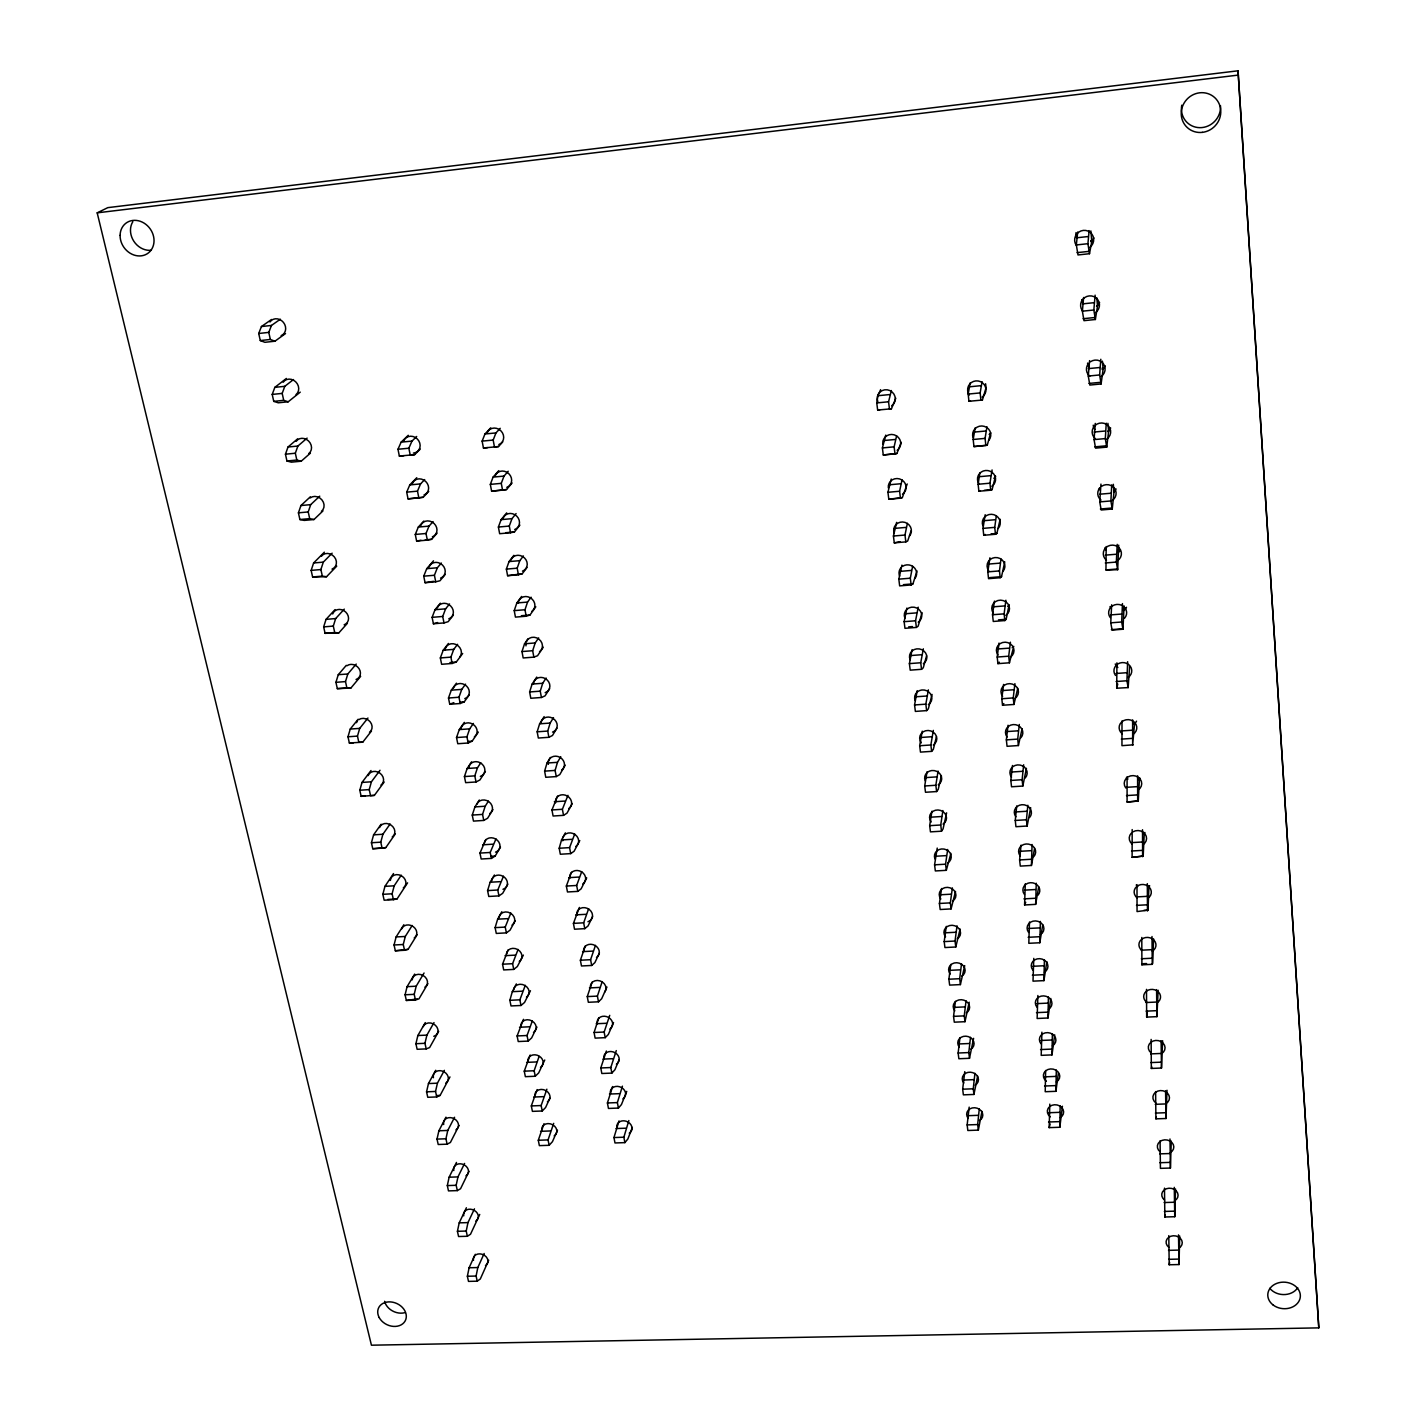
<?xml version="1.0" encoding="UTF-8"?>
<svg xmlns="http://www.w3.org/2000/svg" width="1416" height="1416" viewBox="0 0 1416 1416"><rect width="100%" height="100%" fill="white"/><g stroke="black" fill="none" stroke-linecap="round" stroke-linejoin="round"><path stroke-width="1.5" d="M1083.612 297.484L1082.39 311.184L1083.966 320.671L1095.365 319.503L1093.842 309.998L1095.117 295.165M1107.914 423.331L1108.622 431.243L1106.728 447.137L1095.559 448.146L1094.072 439.615L1095.276 423.402M1077.682 232.029L1076.355 244.95L1077.983 254.951L1089.488 253.712L1087.93 243.694L1089.134 230.596M1102.409 361.151L1103.117 369.222L1101.099 383.966L1089.824 385.064L1088.284 376.054L1089.594 360.62M1168.784 1235.619L1169.209 1264.771L1179.032 1264.541L1178.501 1234.876M1179.705 1236.026L1179.032 1264.541M1164.483 1188.13L1164.855 1216.999L1174.749 1216.716L1174.271 1187.351M1175.528 1188.944L1174.749 1216.716M1160.076 1140.8L1160.43 1168.359L1170.412 1168.041L1169.988 1138.995M1171.28 1141.048L1170.412 1168.041M1155.615 1091.577L1155.916 1118.852L1165.987 1118.498L1165.58 1090.78M1167.014 1090.267L1165.987 1118.498M1162.625 1040.707L1161.492 1068.036L1151.332 1068.443L1151.137 1039.415M1161.492 1068.036L1161.12 1040.654M1158.146 990.262L1156.907 1016.653L1146.659 1017.113L1146.5 989.377M1156.907 1016.653L1156.589 989.607M1049.805 1104.126L1049.185 1127.632L1059.841 1127.26L1060.159 1105.878M1045.645 1070.496L1045.22 1091.718L1055.929 1091.311L1056.301 1070.071M1153.598 938.914L1152.73 963.252L1152.235 964.331L1141.898 964.827L1141.792 937.463M1147.349 1011.396L1146.659 1017.113M1152.235 964.331L1152.005 936.525M1041.91 1032.176L1041.203 1055.345L1051.982 1054.902L1052.371 1033.786M1037.875 995.519L1037.132 1018.493L1047.982 1017.998L1048.406 997.041M1136.995 884.611L1137.048 911.568L1148.004 910.169L1148.96 886.628A8.514 3.699 -4.5 0 0 1148.712 885.673M1147.473 911.019L1147.314 883.637M1033.786 958.367L1033.007 981.146L1043.928 980.633L1044.389 959.818M1029.485 922.011L1028.812 943.304L1039.804 942.755L1040.388 921.444M1132.18 829.564L1132.11 857.317L1143.19 856.096L1144.252 833.369A8.585 3.575 -4.8 0 0 1144.004 832.449M1025.29 883.85L1024.582 904.966L1035.645 904.364L1036.264 883.23M1142.623 856.715L1142.517 829.741M1021.042 845.157L1019.608 859.937L1020.299 866.096L1031.432 865.459L1032.069 844.502M1127.083 776.853L1127.083 802.022L1138.269 800.996L1139.438 779.119A8.655 3.434 -5 0 0 1139.19 778.251M1016.723 805.952L1015.254 820.448L1015.945 826.714L1027.149 826.024L1026.458 819.775L1027.839 805.261M1137.685 801.368L1137.597 775.826M1012.475 765.507L1010.829 780.446L1011.537 786.783L1022.812 786.057L1022.122 779.72L1023.662 764.764M1132.623 719.859L1132.658 744.958L1134.535 723.859A8.744 3.292 -5.2 0 0 1133.473 722.284M1008.05 725.24L1006.351 739.878L1007.059 746.303L1018.405 745.542L1017.715 739.099L1019.308 724.479M1003.572 684.441L1001.802 698.743L1002.528 705.256L1013.945 704.46L1013.237 697.929L1014.9 683.627M999.023 643.076L997.2 657.042L997.926 663.644L1009.431 662.794L1008.705 656.192L1010.422 642.209M969.181 1107.135L967.146 1124.923L967.836 1130.499L978.35 1130.127L977.66 1124.552L979.27 1108.887M1116.923 662.83L1116.711 688.229L1128.163 687.592L1129.561 667.555A8.832 3.133 -5.4 0 0 1129.313 666.759M1128.163 687.592L1126.924 680.76L1127.632 661.697M964.774 1071.647L962.668 1089.205L963.376 1094.851L973.942 1094.444L973.252 1088.798L974.916 1073.328M1133.278 744.834L1121.95 745.666L1122.003 720.903M994.421 601.127L992.528 614.756L993.271 621.465L1004.847 620.562L1004.121 613.854L1005.891 600.225M959.942 1037.769L958.136 1053.026L958.862 1058.743L969.5 1058.301L968.792 1052.566L970.509 1037.326M989.926 557.815L987.802 571.869L988.545 578.666L1000.192 577.71L999.466 570.913L1001.006 558.948M955.393 1001.342L953.552 1016.369L954.278 1022.175L964.986 1021.697L964.261 1015.874L966.031 1000.847M1117.755 684.052L1116.711 688.229M1111.666 604.774L1110.764 622.828L1112.109 630.067L1122.959 629.235L1124.092 605.906M1122.959 629.235L1121.684 621.996L1122.463 603.588M985.2 514.716L982.987 528.38L983.748 535.266L995.483 534.274L994.74 527.371L996.333 515.707M950.809 964.42L948.897 979.217L949.64 985.111L960.402 984.598L959.676 978.704L961.499 963.889M946.277 926.383L944.189 941.605L944.932 947.552L955.782 947.003L955.039 941.038L957.021 925.816M979.872 472.909L978.12 484.254L978.881 491.246L990.704 490.202L989.943 483.192L992.085 469.953M941.569 888.505L939.41 903.461L940.171 909.514L951.074 908.913L950.331 902.877L952.384 887.903M1106.197 546.523L1105.949 569.922L1117.667 569.728L1118.711 545.142M937.233 848.078L934.578 864.822L935.339 870.946L946.313 870.327L945.569 864.202L947.676 849.476M975.164 427.88L973.181 439.491L973.96 446.589L985.855 445.474L985.076 438.376L986.952 426.765M1117.667 569.728L1116.339 562.063L1117.206 544.364M1062.407 1106.232L1059.841 1127.26M931.94 811.226L929.675 825.67L930.454 831.865L941.498 831.21L940.737 824.997L942.897 810.554M985.607 383.754L986.049 387.789L982.403 400.038L980.916 400.126L980.138 392.922L982.085 381.683M1058.372 1072.885L1055.929 1091.311M927.038 771.808L924.701 785.986L925.498 792.27L936.613 791.562L935.834 785.26L938.065 771.083M1100.958 484.095L1099.754 501.901L1101.188 509.99L1112.25 509.034L1114.003 492.042L1113.312 484.29M922.241 731.169L919.674 745.736L920.471 752.108L931.657 751.365L930.861 744.993L933.339 730.39M970.509 401.171L968.951 401.277L968.155 394.073L970.208 382.833M1112.25 509.034L1110.887 500.945L1111.737 484.874M1054.708 1034.848L1051.982 1054.902M917.214 690.689L914.559 704.956L915.373 711.416L926.63 710.62L925.834 704.159L928.365 689.875M1050.796 998.457L1047.982 1017.998M912.099 649.661L909.391 663.608L910.205 670.157L921.533 669.308L920.736 662.759L923.338 648.811M1046.831 961.588L1043.928 980.633M906.93 608.066L904.134 621.677L904.966 628.315L916.382 627.43L915.55 620.774L918.223 607.181M1106.728 447.137L1105.312 438.588L1106.25 423.207M1042.76 924.683L1039.804 942.755M901.939 565.108L898.824 579.144L899.656 585.888L911.143 584.95L910.311 578.206L912.63 566.258M1038.671 886.841L1035.645 904.364M896.629 522.38L893.425 536.027L894.275 542.859L905.833 541.885L904.983 535.036L907.373 523.389M891.23 479.05L887.938 492.29L888.805 499.228L900.452 498.184L899.585 491.246L902.045 479.918M1034.547 848.503L1031.432 865.459M1101.099 383.966L1099.648 374.957L1100.816 359.257M885.761 435.101L882.398 447.934L883.265 454.961L894.983 453.881L894.115 446.837L896.629 435.845M1030.671 807.633L1027.149 826.024M981.943 1111.365L978.35 1130.127M895.815 398.232L891.425 408.781L889.443 408.923L888.558 401.772L891.39 390.533M977.624 1076.107L973.942 1094.444M1026.441 768.304L1022.812 786.057M1095.365 319.503L1097.524 305.962L1096.781 297.732M879.69 409.914L877.655 410.056L876.752 402.923L877.92 395.719L880.61 389.666M973.606 1038.335L969.5 1058.301M1022.104 728.691L1018.405 745.542M969.199 1002.209L964.986 1021.697M1017.768 688.282L1013.945 704.46M964.721 965.623L960.402 984.598M1169.209 1264.771L1169.616 1262.523M1089.488 253.712L1091.789 241.428L1090.869 230.914M960.119 929.002L955.782 947.003M1012.971 649.325L1009.431 662.794M955.535 891.443L951.074 908.913M475.28 1254.275L469.103 1267.763L467.369 1276.258L468.501 1281.392L477.227 1281.179L476.095 1276.046L477.811 1267.55L484.166 1253.479M1004.847 620.562L1006.157 619.288L1008.882 605.818M1164.855 1216.999L1165.297 1214.91M466.395 1207.76L459.209 1222.858L457.421 1231.301L458.572 1236.522L467.351 1236.274L466.218 1231.053L467.97 1222.61L474.466 1208.822M950.879 853.388L946.313 870.327M456.483 1162.43L449.12 1177.209L447.314 1185.581L448.483 1190.891L457.333 1190.608L456.164 1185.298L457.952 1176.908L464.59 1163.421M1000.192 577.71L1001.537 576.666L1004.758 561.869M619.022 1120.923L613.96 1137.561L614.986 1142.96L624.881 1142.623L623.872 1137.207L628.846 1120.552M445.969 1117.171L438.889 1130.782L437.013 1139.101L438.217 1144.5L447.12 1144.181L445.934 1138.783L447.775 1130.446L454.571 1117.259M946.614 812.837L943.074 828.891L941.498 831.21M612.562 1086.55L607.411 1102.976L608.455 1108.445L618.403 1108.073L617.376 1102.586L622.438 1086.16M435.703 1070.284L428.464 1083.559L426.552 1091.824L427.774 1097.294L436.748 1096.94L435.544 1091.453L437.42 1083.187L444.376 1070.337M606.349 1051.026L600.791 1067.965L601.835 1073.505L611.854 1073.098L610.809 1067.54L616.279 1050.583M941.41 775.773L938.224 789.42L936.613 791.562M995.483 534.274L996.864 533.443L1000.174 519.247M438.695 1031.344L429.632 1047.557L426.198 1048.902L424.959 1043.309L426.906 1035.114L434.004 1022.582M426.198 1048.902L417.136 1049.291L415.915 1043.716L417.862 1035.521L425.278 1022.6M598.844 1017.785L594.065 1032.494L595.127 1038.123L605.216 1037.662L604.154 1032.052L609.73 1015.343M427.897 983.678L418.959 998.864L415.454 1000.015L414.215 994.333L416.18 986.209L424.057 973.022M592.136 982.085L587.268 996.598L588.348 1002.28L598.49 1001.802L597.41 996.103L602.189 981.589M415.454 1000.015L406.339 1000.457L405.082 994.793L407.082 986.669L414.658 974.084M936.454 736.656L933.303 749.436L931.657 751.365M543.992 1123.72L538.292 1140.269L539.372 1145.632L549.143 1145.296L548.063 1139.915L553.691 1123.348M417.242 934.578L408.109 949.322L404.534 950.278L403.259 944.507L405.295 936.454L412.18 925.48M585.339 945.923L580.383 960.225L581.48 965.977L591.676 965.464L590.596 959.694L595.463 945.392M990.704 490.202L992.103 489.617L995.537 476.041M404.534 950.278L395.329 950.773L394.055 944.985L396.108 936.95L403.861 924.737M537.124 1089.577L531.319 1105.931L532.416 1111.365L542.24 1110.994L541.142 1105.542L546.877 1089.187M579.392 907.444L573.427 923.374L574.524 929.215L584.773 928.666L583.675 922.825L588.631 908.736M407.578 882.841L397.064 898.912L393.418 899.673L392.108 893.779L394.197 885.814L401.241 875.177M932.082 694.442L928.33 708.885L926.63 710.62M393.418 899.673L384.143 900.204L382.851 894.328L384.957 886.345L393.524 873.548M530.15 1055.026L524.256 1071.169L525.371 1076.673L535.248 1076.248L534.151 1070.744L539.089 1056.442M1049.185 1127.632L1050.159 1123.95M571.48 872.221L566.347 886.062L567.48 891.974L577.781 891.39L576.666 885.46L581.728 871.619M395.383 833.794L385.825 847.6L382.09 848.149L380.78 842.166L382.904 834.254L390.108 824.006M523.477 1019.325L517.106 1035.963L518.238 1041.539L528.168 1041.096L527.053 1035.503L532.345 1020.847M382.09 848.149L372.762 848.733L371.435 842.75L373.594 834.856L381.116 824.254M985.855 445.474L987.288 445.137L990.315 434.075M565.391 832.874L561.533 839.954L559.196 848.255L560.329 854.237L570.701 853.618L569.586 847.618L574.719 834.006M926.577 655.82L923.267 667.786L921.533 669.308M384.161 782.057L374.39 795.367L370.567 795.704L369.222 789.597L371.417 781.791L380.019 770.269M516.344 983.925L512.309 991.678L509.866 1000.315L511.017 1005.944L521 1005.484L519.867 999.82L525.265 985.377M1155.916 1118.852L1156.394 1117.153M374.39 795.367L361.151 796.323L359.806 790.234L362.018 782.428L371.01 770.516M557.603 796.004L551.957 809.952L553.09 816.023L563.533 815.351L562.382 809.279L567.958 795.332M508.096 949.977L502.538 964.207L503.689 969.925L513.742 969.411L512.592 963.694L518.079 949.446M371.488 731.01L362.744 742.196L358.832 742.303L357.469 736.09L359.717 728.373L367.948 718.018M353.292 742.869L349.345 742.975L347.982 736.78L350.248 729.063L358.124 719.257M550.364 757.454L547.019 763.047L544.611 771.136L545.762 777.295L556.258 776.587L555.107 770.428L557.479 762.321L560.771 756.746M922.099 612.65L918.152 626.12L916.382 627.43M501.813 911.762L497.653 919.179L495.104 927.639L496.29 933.427L506.397 932.878L505.229 927.091L510.822 913.072M360.655 676.352L350.885 688.052L346.885 687.928L345.504 681.592L347.805 673.981L356.23 664.069M544.151 716.602L539.62 723.824L537.16 731.807L538.346 738.037L548.895 737.293L547.726 731.063L550.151 723.063L553.497 717.646M350.885 688.052L337.327 688.654L335.928 682.335L338.265 674.706L346.318 665.325M494.414 875L490.166 882.239L487.582 890.611L488.785 896.47L498.945 895.885L497.777 890.009L503.459 876.221M347.38 623.341L338.813 632.917L334.725 632.527L333.309 626.084L335.663 618.562L344.283 609.128M536.735 677.078L532.133 684.07L529.619 691.964L530.805 698.265L541.425 697.486L540.239 691.167L542.717 683.273L546.116 678.034M485.83 839.529L479.971 853.087L481.175 859.016L491.405 858.415L490.202 852.467L495.989 838.891M911.143 584.95L912.948 583.87L917.019 570.913M338.813 632.917L325.078 633.324L323.662 626.881L326.052 619.358L335.043 609.606M479.316 800.04L474.926 806.908L472.254 815.085L473.475 821.103L483.759 820.43L482.555 814.412L485.192 806.235L488.431 801.084M528.044 638.722L524.54 643.802L521.973 651.555L523.177 657.962L533.867 657.13L532.664 650.723L535.195 642.952L538.646 637.89M336.743 566.135L326.512 576.737L322.335 576.117L320.883 569.551L323.308 562.134L332.123 553.178M326.512 576.737L312.6 576.949L311.148 570.4L313.609 562.984L324.353 552.187M1151.332 1068.443L1151.828 1066.938M471.634 761.808L467.156 768.499L464.43 776.57L465.669 782.659L476.024 781.968L474.803 775.862L477.475 767.791L480.785 762.781M521.601 596.455L516.84 602.968L514.22 610.615L515.442 617.111L526.203 616.226L524.982 609.747L527.548 602.083L531.089 597.198M911.09 530.876L907.674 541.018L905.833 541.885M322.954 510.928L313.98 519.53L309.697 518.628L308.228 511.937L310.706 504.627L319.75 496.166M313.98 519.53L304.21 520.415L299.891 519.53L298.422 512.84L300.935 505.547L310.352 496.804M464.342 722.372L459.297 729.594L456.518 737.559L457.775 743.736L468.183 742.993L466.926 736.816L469.67 728.851L473.404 723.434M527.035 567.427L522.256 573.763L518.433 574.772L517.194 568.188L519.814 560.665L523.407 555.957M310.405 453.138L301.201 461.209L296.829 460.041L295.342 453.226L297.873 446.04L307.13 438.11M456.448 683.167L451.315 690.158L448.483 698.017L449.757 704.283L460.235 703.504L458.961 697.238L461.758 689.38L465.563 684.14M518.433 574.772L507.601 575.692L506.362 569.108L509.034 561.586L513.884 555.32M301.201 461.209L291.36 462.165L286.952 460.996L285.448 454.2L288.014 447.014L297.661 438.801M519.902 525.106L514.45 531.956L510.539 532.735L509.3 526.062L511.973 518.663L516.079 513.583M900.452 498.184L902.346 497.565L907.213 483.971M510.539 532.735L499.653 533.708L498.397 527.035L501.122 519.637L506.68 512.875M448.447 643.448L443.226 650.21L440.341 657.944L441.633 664.299L452.164 663.467L450.89 657.13L453.74 649.378L457.598 644.315M300.263 392.126L288.191 401.79L283.713 400.339L282.191 393.4L284.793 386.32L293.484 379.541M288.191 401.79L278.262 402.799L273.748 401.365L272.208 394.427L274.846 387.347L286.386 378.444M512.096 482.998L506.521 489.564L502.556 490.131L501.282 483.352L504.007 476.095L508.202 471.245M453.385 615.075L448.182 621.677L444.005 622.916L442.712 616.473L445.598 608.845L449.545 603.959M502.556 490.131L491.6 491.14L490.325 484.378L493.087 477.103L498.768 470.643M444.005 622.916L433.402 623.766L432.11 617.341L435.031 609.712L440.358 603.198M285.536 333.556L274.916 341.221L270.35 339.468L268.792 332.388L271.465 325.45L280.368 319.202M894.983 453.881L896.912 453.492L901.213 442.394M502.751 441.881L498.503 446.571L494.45 446.907L493.175 440.057L495.954 432.924L500.22 428.305M632.332 1127.472L627.854 1138.995L624.881 1142.623M274.916 341.221L264.916 342.3L260.296 340.566L258.721 333.486L261.429 326.547L271.553 319.485M445.279 574.4L439.969 580.755L435.739 581.799L434.411 575.268L437.367 567.763L441.367 563.055M487.529 447.633L483.44 447.969L482.13 441.119L484.962 433.986L490.733 427.827M435.739 581.799L425.066 582.702L423.738 576.17L426.729 568.683L433.491 560.825M626.757 1091.382L621.429 1104.586L618.403 1108.073M437.066 533.195L431.65 539.301L427.349 540.115L426.004 533.496L429.013 526.115L433.084 521.601M427.349 540.115L416.623 541.071L415.277 534.452L418.322 527.071L423.827 521.053M619.181 1059.575L614.916 1069.753L611.854 1073.098M428.729 491.405L423.225 497.264L418.835 497.866L417.49 491.157L420.552 483.9L424.694 479.582M1024.582 904.966L1025.715 902.275M418.835 497.866L408.038 498.857L406.693 492.149L409.79 484.909L416.782 477.705M613.535 1022.494L608.331 1034.476L605.216 1037.662M420.286 449.067L414.676 454.642L410.215 455.014L408.852 448.217L411.968 441.102L416.711 436.464M557.497 1130.198L552.452 1141.668L549.143 1145.296M403.879 455.686L399.347 456.058L397.984 449.261L401.135 442.146L408.268 435.278M488.697 1260.222L480.307 1278.984L477.227 1281.179M606.951 987.023L601.658 998.758L598.49 1001.802M549.886 1098.126L545.602 1107.507L542.24 1110.994M479.741 1214.432L470.519 1234.239L467.351 1236.274M599.393 953.003L594.897 962.597L591.676 965.464M544.753 1060.018L538.682 1072.921L535.248 1076.248M536.947 1027.06L531.655 1037.91L528.168 1041.096M592.614 916.595L588.047 925.958L584.773 928.666M469.032 1171.297L460.554 1188.732L457.333 1190.608M530.469 990.74L524.54 1002.457L521 1005.484M459.085 1125.419L450.412 1142.464L447.12 1144.181M586.702 877.867L581.126 888.841L577.781 891.39M1141.898 964.827L1142.447 963.747L1146.571 963.553M523.371 955.092L517.336 966.544L513.742 969.411M579.781 840.538L574.1 851.246L570.701 853.618M436.748 1096.94L440.111 1095.418L449.969 1076.921M515.159 920.842L510.043 930.17L506.397 932.878M572.33 803.509L566.984 813.173L563.533 815.351M507.866 884.221L502.662 893.337L498.945 895.885M565.214 765.189L559.78 774.587L556.258 776.587M491.405 858.415L495.175 856.043L500.468 847.14M556.913 728.196L552.47 735.488L548.895 737.293M492.98 809.58L487.6 818.253L483.759 820.43M549.585 688.795L545.072 695.858L541.425 697.486M485.405 771.525L479.918 779.95L476.024 781.968M543.319 647.165L537.567 655.714L533.867 657.13M468.183 742.993L472.147 741.17L478.325 732.072M526.203 616.226L529.973 615.022L535.814 606.774M460.235 703.504L464.253 701.858L469.298 694.796M452.164 663.467L456.271 662.033L462.678 653.502M1002.528 705.256L1003.82 703.557M997.926 663.644L999.253 662.157M1132.11 857.317L1143.19 856.096M1127.083 802.022L1138.269 800.996M983.748 535.266L985.182 534.434M97.191 212.843L107.811 207.639L1238.027 70.8L1318.809 1327.872L371.435 1345.2L97.191 212.843L1238.451 75.066M894.275 542.859L900.01 541.673M449.757 704.283L453.846 702.637M978.881 491.246L980.368 490.644M406.339 1000.457L417.136 998.953M888.805 499.228L902.346 497.565M433.402 623.766L437.632 622.527M395.329 950.773L408.109 949.322M507.601 575.692L522.256 573.763M425.066 582.702L433.615 581.303M973.96 446.589L987.288 445.137M883.265 454.961L896.912 453.492M416.623 541.071L420.977 540.239M372.762 848.733L385.825 847.6M491.6 491.14L506.521 489.564M408.038 498.857L423.225 497.264M261.429 326.547L271.465 325.45M1076.426 237.817L1087.966 236.561M258.721 333.486L268.792 332.388M1076.355 244.95L1087.93 243.694M260.296 340.566L270.35 339.468M1077.045 252.65L1088.621 251.411M274.846 387.347L284.793 386.32M1082.443 303.891L1093.86 302.705M272.208 394.427L282.191 393.4M1082.39 311.184L1093.842 309.998M273.748 401.365L283.713 400.339M1083.063 318.724L1094.515 317.538M288.014 447.014L297.873 446.04M1088.32 368.62L1099.648 367.523M401.135 442.146L411.968 441.102M484.962 433.986L495.954 432.924M877.92 395.719L889.673 394.568M968.916 386.851L980.863 385.683M285.448 454.2L295.342 453.226M1088.284 376.054L1099.648 374.957M397.984 449.261L408.852 448.217M482.13 441.119L493.175 440.057M876.752 402.923L888.558 401.772M968.155 394.073L980.138 392.922M286.952 460.996L296.829 460.041M1088.957 383.435L1100.303 382.338M399.347 456.058L414.676 454.642M483.44 447.969L498.503 446.571M877.655 410.056L891.425 408.781M968.951 401.277L982.403 400.038M409.79 484.909L420.552 483.9M493.087 477.103L504.007 476.095M883.531 440.571L895.195 439.473M973.907 432.11L985.766 431.013M406.693 492.149L417.49 491.157M490.325 484.378L501.282 483.352M882.398 447.934L894.115 446.837M973.181 439.491L985.076 438.376M300.935 505.547L310.706 504.627M1094.09 432.039L1105.294 431.013M298.422 512.84L308.228 511.937M1094.072 439.615L1105.312 438.588M299.891 519.53L309.697 518.628M1094.745 446.854L1105.967 445.828M418.322 527.071L429.013 526.115M501.122 519.637L511.973 518.663M889.036 484.803L900.647 483.759M978.828 476.732L990.598 475.67M415.277 534.452L426.004 533.496M498.397 527.035L509.3 526.062M887.938 492.29L899.585 491.246M978.12 484.254L989.943 483.192M425.26 539.868L431.65 539.301M505.778 532.717L514.45 531.956M984.279 490.308L992.103 489.617M313.609 562.984L323.308 562.134M1099.754 494.202L1110.852 493.246M311.148 570.4L320.883 569.551M1099.754 501.901L1110.887 500.945M312.6 576.949L322.335 576.117M1100.391 508.999L1111.525 508.043M426.729 568.683L437.367 567.763M509.034 561.586L519.814 560.665M894.487 528.398L906.01 527.407M983.678 520.716L995.36 519.707M423.738 576.17L434.411 575.268M506.362 569.108L517.194 568.188M893.425 536.027L904.983 535.036M982.987 528.38L994.74 527.371M991.023 533.938L996.864 533.443M361.151 796.323L365.009 796.004M435.031 609.712L445.598 608.845M516.84 602.968L527.548 602.083M899.85 571.391L911.302 570.436M988.457 564.081L1000.068 563.125M326.052 619.358L335.663 618.562M1105.294 555.143L1116.286 554.24M432.11 617.341L442.712 616.473M514.22 610.615L524.982 609.747M898.824 579.144L910.311 578.206M987.802 571.869L999.466 570.913M323.662 626.881L333.309 626.084M1105.312 562.966L1116.339 562.063M521.407 615.712L529.973 615.022M903.426 584.649L912.948 583.87M989.943 577.604L1001.537 576.666M325.078 633.324L334.725 632.527M1105.949 569.922L1116.958 569.02M443.226 650.21L453.74 649.378M524.54 643.802L535.195 642.952M905.143 613.783L916.524 612.88M993.165 606.827L1004.705 605.924M440.341 657.944L450.89 657.13M521.973 651.555L532.664 650.723M904.134 621.677L915.55 620.774M992.528 614.756L1004.121 613.854M449.987 662.529L456.271 662.033M908.683 626.863L912.47 626.562M998.475 619.872L1006.157 619.288M338.265 674.706L347.805 673.981M1110.728 614.898L1121.614 614.048M335.928 682.335L345.504 681.592M1110.764 622.828L1121.684 621.996M337.327 688.654L346.885 687.928M1111.383 629.642L1122.286 628.81M451.315 690.158L461.758 689.38M532.133 684.07L542.717 683.273M910.364 655.573L921.657 654.723M997.82 648.988L1009.272 648.139M448.483 698.017L458.961 697.238M529.619 691.964L540.239 691.167M909.391 663.608L920.736 662.759M997.2 657.042L1008.705 656.192M460.094 702.177L464.253 701.858M350.248 729.063L359.717 728.373M1116.056 673.485L1126.835 672.706M347.982 736.78L357.469 736.09M1116.109 681.538L1126.924 680.76M459.297 729.594L469.67 728.851M539.62 723.824L550.151 723.063M915.515 696.814L926.737 696.017M1002.386 690.565L1013.785 689.751M349.345 742.975L362.744 742.196M456.518 737.559L466.926 736.816M537.16 731.807L547.726 731.063M914.559 704.956L925.834 704.159M1001.802 698.743L1013.237 697.929M468.006 741.453L472.147 741.17M467.156 768.499L477.475 767.791M547.019 763.047L557.479 762.321M920.595 737.488L931.746 736.727M1006.918 731.576L1018.228 730.815M362.018 782.428L371.417 781.791M1121.277 730.939L1131.968 730.231M464.43 776.57L474.803 775.862M544.611 771.136L555.107 770.428M919.674 745.736L930.861 744.993M1006.351 739.878L1017.715 739.099M359.806 790.234L369.222 789.597M1121.348 739.117L1132.074 738.391M474.926 806.908L485.192 806.235M554.329 801.739L564.719 801.067M925.604 777.614L936.684 776.888M1011.378 772.039L1022.618 771.295M472.254 815.085L482.555 814.412M551.957 809.952L562.382 809.279M924.701 785.986L935.834 785.26M1010.829 780.446L1022.122 779.72M373.594 834.856L382.904 834.254M1126.41 787.331L1136.995 786.659M371.435 842.75L380.78 842.166M1126.499 795.58L1137.119 794.925M482.608 844.821L492.803 844.184M561.533 839.954L571.869 839.316M930.542 817.191L941.552 816.519M1015.768 811.934L1026.936 811.244M479.971 853.087L490.202 852.467M559.196 848.255L569.586 847.618M929.675 825.67L940.737 824.997M1015.254 820.448L1026.458 819.775M491.104 856.291L495.175 856.043M384.957 886.345L394.197 885.814M1131.437 842.644L1141.933 842.024M490.166 882.239L500.308 881.655M568.648 877.655L578.914 877.053M935.427 856.255L946.366 855.618M1020.104 851.299L1031.202 850.662M382.851 894.328L392.108 893.779M1131.543 850.998L1142.075 850.396M487.582 890.611L497.777 890.009M566.347 886.062L576.666 885.46M934.578 864.822L945.569 864.202M1019.608 859.937L1030.76 859.282M387.842 899.443L397.064 898.912M497.653 919.179L507.725 918.63M575.657 914.878L585.888 914.311M940.242 894.788L951.11 894.186M1024.388 890.151L1035.415 889.531M495.104 927.639L505.229 927.091M573.427 923.374L583.675 922.825M939.41 903.461L950.331 902.877M1023.91 898.877L1034.99 898.275M396.108 936.95L405.295 936.454M1136.375 896.93L1146.783 896.363M394.055 944.985L403.259 944.507M1136.482 905.373L1146.925 904.824M1143.862 910.4L1148.004 910.169M505.034 955.658L515.052 955.145M582.596 951.623L592.755 951.11M944.985 932.825L955.782 932.259M1028.618 928.471L1039.574 927.905M502.538 964.207L512.592 963.694M580.383 960.225L590.596 959.694M944.189 941.605L955.039 941.038M1028.158 937.303L1039.167 936.737M407.082 986.669L416.18 986.209M1141.225 950.207L1151.527 949.693M405.082 994.793L414.215 994.333M1141.349 958.756L1151.686 958.243M512.309 991.678L522.274 991.182M589.445 987.908L599.534 987.43M949.676 970.349L960.402 969.818M1032.777 966.296L1043.663 965.765M509.866 1000.315L519.867 999.82M587.268 996.598L597.41 996.103M948.897 979.217L959.676 978.704M1032.352 975.217L1043.273 974.686M519.513 1027.237L529.425 1026.795M596.189 1023.733L606.243 1023.29M954.295 1007.395L964.969 1006.9M1036.901 1003.625L1047.716 1003.13M417.862 1035.521L426.906 1035.114M1145.969 1002.528L1156.199 1002.068M517.106 1035.963L527.053 1035.503M594.065 1032.494L604.154 1032.052M953.552 1016.369L964.261 1015.874M1036.477 1012.635L1047.344 1012.157M415.915 1043.716L424.959 1043.309M1146.11 1011.148L1156.376 1010.688M526.61 1062.372L536.469 1061.947M602.862 1059.115L612.845 1058.69M958.862 1043.964L969.464 1043.504M1040.955 1040.459L1051.716 1040.017M524.256 1071.169L534.151 1070.744M600.791 1067.965L610.809 1067.54M958.136 1053.026L968.792 1052.566M1040.565 1049.575L1051.362 1049.114M428.464 1083.559L437.42 1083.187M1150.642 1053.893L1160.784 1053.469M426.552 1091.824L435.544 1091.453M1150.801 1062.584L1160.961 1062.177M436.535 1095.559L440.111 1095.418M533.637 1097.046L543.425 1096.657M609.464 1094.055L619.394 1093.665M963.358 1080.054L973.907 1079.647M1044.955 1076.833L1055.646 1076.408M531.319 1105.931L541.142 1105.542M607.411 1102.976L617.376 1102.586M962.668 1089.205L973.252 1088.798M1044.583 1086.019L1055.309 1085.612M438.889 1130.782L447.775 1130.446M1155.226 1104.321L1165.28 1103.949M540.558 1131.313L550.311 1130.959M615.96 1128.552L625.837 1128.198M967.818 1115.702L978.297 1115.312M1048.92 1112.728L1059.54 1112.339M437.013 1139.101L445.934 1138.783M1155.403 1113.1L1165.474 1112.728M538.292 1140.269L548.063 1139.915M613.96 1137.561L623.872 1137.207M967.146 1124.923L977.66 1124.552M1048.566 1122.003L1059.221 1121.631M449.12 1177.209L457.952 1176.908M1159.739 1153.863L1169.705 1153.544M447.314 1185.581L456.164 1185.298M1159.916 1162.713L1169.899 1162.394M459.209 1222.858L467.97 1222.61M1164.164 1202.538L1174.041 1202.255M457.421 1231.301L466.218 1231.053M1164.359 1211.441L1174.253 1211.158M469.103 1267.763L477.811 1267.55M1168.519 1250.363L1178.307 1250.116M467.369 1276.258L476.095 1276.046M1168.713 1259.32L1178.537 1259.09M1318.809 1327.872L1238.027 70.8M475.9 1254.788A7.54 6.053 23.6 0 1 486.219 1256.859A7.54 6.053 23.6 0 1 485.476 1265.55M473.51 1260.364A7.54 6.053 23.6 0 1 474.625 1255.833M1168.89 1247.372A8.124 6.708 6.5 0 1 1168.519 1237.46A8.124 6.708 6.5 0 1 1180.448 1238.451A8.124 6.708 6.5 0 1 1178.732 1248.186M463.722 1215.831A7.593 6.16 24.3 0 1 468.324 1209.317A7.593 6.16 24.3 0 1 477.298 1213.211A7.593 6.16 24.3 0 1 475.794 1221.07M1164.589 1200.042A8.195 6.815 6.3 0 1 1164.2 1189.953A8.195 6.815 6.3 0 1 1176.236 1190.927A8.195 6.815 6.3 0 1 1174.519 1200.839M453.793 1170.554A7.664 6.248 25 0 1 458.412 1163.917A7.664 6.248 25 0 1 467.439 1167.846A7.664 6.248 25 0 1 465.952 1175.829M1160.217 1151.881A8.248 6.938 6.1 0 1 1159.828 1141.615A8.248 6.938 6.1 0 1 1171.952 1142.553A8.248 6.938 6.1 0 1 1170.218 1152.659M443.686 1124.516A7.735 6.354 25.8 0 1 448.323 1117.755A7.735 6.354 25.8 0 1 457.439 1121.72A7.735 6.354 25.8 0 1 455.952 1129.862M1155.757 1102.869A8.319 7.08 5.8 0 1 1155.368 1092.426A8.319 7.08 5.8 0 1 1167.598 1093.329A8.319 7.08 5.8 0 1 1165.864 1103.63M433.402 1077.718A7.806 6.46 26.7 0 1 438.075 1070.815A7.806 6.46 26.7 0 1 447.261 1074.815A7.806 6.46 26.7 0 1 445.774 1083.098M1151.226 1052.991A8.39 7.204 5.5 0 1 1150.819 1042.335A8.39 7.204 5.5 0 1 1163.156 1043.22A8.39 7.204 5.5 0 1 1161.421 1053.716M423.207 1026.635A7.877 6.567 27.7 0 1 435.42 1025.308A7.877 6.567 27.7 0 1 433.792 1036.317M1146.624 1002.192A8.461 7.346 5.1 0 1 1146.199 991.359A8.461 7.346 5.1 0 1 1158.642 992.209A8.461 7.346 5.1 0 1 1156.89 1002.9M412.18 979.872A7.947 6.673 28.8 0 1 423.207 975.535A7.947 6.673 28.8 0 1 424.906 987.182M1141.916 950.472A8.531 7.469 4.7 0 1 1141.473 939.428A8.531 7.469 4.7 0 1 1154.04 940.259A8.531 7.469 4.7 0 1 1152.288 951.145M401.755 928.825A8.018 6.797 29.9 0 1 413.348 926.701A8.018 6.797 29.9 0 1 414.215 937.976M1137.137 897.797A8.62 7.629 4.3 0 1 1136.676 886.558A8.62 7.629 4.3 0 1 1149.367 887.336A8.62 7.629 4.3 0 1 1147.597 898.452M1149.721 885.867A8.531 7.558 4.1 0 1 1148.057 887.159M1137.703 886.522A8.531 7.558 4.1 0 1 1136.216 885.035M390.356 880.433A8.107 6.903 31.2 0 1 401.542 875.849A8.107 6.903 31.2 0 1 403.312 887.903M1132.959 831.847A8.691 7.77 3.7 0 1 1145.048 833.989A8.691 7.77 3.7 0 1 1142.818 844.768M1132.269 844.148A8.691 7.77 3.7 0 1 1131.278 833.192M1144.995 832.555A8.602 7.717 3.6 0 1 1143.332 833.882M379.541 827.581A8.177 7.009 32.6 0 1 391.312 825.28A8.177 7.009 32.6 0 1 392.232 836.962M1140.199 778.251A8.691 7.859 2.9 0 1 1138.517 779.596M1127.968 779.03A8.691 7.859 2.9 0 1 1126.446 777.49M1125.773 787.951A8.761 7.912 3.1 0 1 1127.986 776.959A8.761 7.912 3.1 0 1 1140.181 779.101A8.761 7.912 3.1 0 1 1137.951 790.093M368.142 775.596A8.266 7.133 34.2 0 1 380.001 773.207A8.266 7.133 34.2 0 1 380.957 785.101M1122.251 733.807A8.85 8.071 2.3 0 1 1121.737 721.912A8.85 8.071 2.3 0 1 1134.765 722.585A8.85 8.071 2.3 0 1 1132.995 734.373M1136.535 721.169A8.761 8.018 2.1 0 1 1133.614 724.319M358.779 719.682A8.354 7.239 35.9 0 1 370.072 721.7A8.354 7.239 35.9 0 1 369.47 732.32M356.531 722.691A8.354 7.239 35.9 0 1 357.434 721.01M1117.861 667.449A8.832 8.16 1.1 0 1 1115.259 663.98M1115.525 675.467A8.921 8.231 1.4 0 1 1117.773 664.015A8.921 8.231 1.4 0 1 1130.198 666.139A8.921 8.231 1.4 0 1 1127.933 677.574M346.973 665.75A8.443 7.363 37.7 0 1 359.027 668.617A8.443 7.363 37.7 0 1 356.053 679.503M1123.472 606.384A9.009 8.39 0.2 0 1 1124.516 618.226M1110.25 617.588A9.009 8.39 0.2 0 1 1121.49 605.198M1126.499 607.269A8.921 8.319 -0.2 0 1 1123.507 610.562M1111.1 608.473A8.921 8.319 -0.2 0 1 1110.038 606.544M332.689 613.96A8.549 7.469 39.7 0 1 345.681 612.013A8.549 7.469 39.7 0 1 344.141 624.81M1106.48 560.223A9.098 8.567 -1.5 0 1 1105.931 547.62A9.098 8.567 -1.5 0 1 1119.33 548.169A9.098 8.567 -1.5 0 1 1117.525 560.683M1120.056 550.541A9.009 8.496 -1.9 0 1 1118.321 552.028M1105.79 549.957A9.009 8.496 -1.9 0 1 1104.71 547.992M321.344 556.311A8.655 7.593 41.8 0 1 334.3 556.877A8.655 7.593 41.8 0 1 331.999 569.108M1101.666 486.254A9.186 8.726 -3.8 0 1 1114.463 488.325A9.186 8.726 -3.8 0 1 1112.162 500.521M1101.011 500.096A9.186 8.726 -3.8 0 1 1099.896 487.794M1116.056 488.927A9.098 8.655 -4.3 0 1 1114.764 490.839M1100.374 490.308A9.098 8.655 -4.3 0 1 1099.294 488.308M310.246 497.919A8.761 7.717 44.1 0 1 321.928 499.883A8.761 7.717 44.1 0 1 321.414 511.371M1095.453 438.765A9.275 8.903 -7.2 0 1 1094.869 425.632A9.275 8.903 -7.2 0 1 1108.516 426.092A9.275 8.903 -7.2 0 1 1106.71 439.137M1110.675 428.004A9.186 8.832 -7.9 0 1 1107.613 431.526M1094.851 429.473A9.186 8.832 -7.9 0 1 1093.24 425.189M296.139 441.367A8.868 7.823 46.4 0 1 308.546 440.978A8.868 7.823 46.4 0 1 308.83 453.545M1090.409 361.77A9.363 9.08 -12.8 0 1 1103.436 363.841A9.363 9.08 -12.8 0 1 1101.135 376.532M1089.771 376.196A9.363 9.08 -12.8 0 1 1088.603 363.399M1105.188 365.859A9.275 8.992 -13.8 0 1 1102.108 369.47M1089.223 367.434A9.275 8.992 -13.8 0 1 1087.577 363.08M283.182 382.249A8.992 7.947 48.8 0 1 295.696 381.807A8.992 7.947 48.8 0 1 296.015 394.621M1082.302 310.617A9.487 9.257 -22.4 0 1 1084.603 297.625A9.487 9.257 -22.4 0 1 1097.772 299.696A9.487 9.257 -22.4 0 1 1095.453 312.671M1099.595 302.475A9.381 9.169 -23.7 0 1 1096.497 306.175M1083.488 304.139A9.381 9.169 -23.7 0 1 1081.824 299.714M269.978 321.998A9.133 8.053 51.3 0 1 283.412 322.37A9.133 8.053 51.3 0 1 281.147 335.645M1076.372 245.446A9.611 9.416 -36.8 0 1 1078.691 232.171A9.611 9.416 -36.8 0 1 1091.984 234.224A9.611 9.416 -36.8 0 1 1089.647 247.481M1093.895 237.817A9.523 9.31 -38.1 0 1 1090.763 241.605M1076.479 237.428A9.523 9.31 -38.1 0 1 1076.036 232.613M541.744 1128.8A7.77 6.443 23.5 0 1 552.771 1124.8A7.77 6.443 23.5 0 1 554.169 1135.898M1050.283 1116.888A8.195 6.956 9.1 0 1 1049.681 1106.569A8.195 6.956 9.1 0 1 1061.699 1107.471A8.195 6.956 9.1 0 1 1060.195 1117.631M534.859 1094.71A7.823 6.531 24.1 0 1 545.939 1090.621A7.823 6.531 24.1 0 1 547.373 1101.86M1046.353 1081.24A8.248 7.062 9 0 1 1045.734 1070.779A8.248 7.062 9 0 1 1057.841 1071.682A8.248 7.062 9 0 1 1056.336 1081.966M527.973 1061.965A7.877 6.602 24.7 0 1 532.859 1054.955A7.877 6.602 24.7 0 1 542.133 1058.991A7.877 6.602 24.7 0 1 540.47 1067.399M1040.919 1043.698A8.284 7.151 9 0 1 1042.849 1033.786A8.284 7.151 9 0 1 1054.389 1035.928A8.284 7.151 9 0 1 1052.424 1045.858M520.822 1025.219A7.93 6.691 25.4 0 1 532.027 1020.971A7.93 6.691 25.4 0 1 533.496 1032.494M1036.884 1007.112A8.337 7.239 8.9 0 1 1038.813 997.059A8.337 7.239 8.9 0 1 1050.424 999.2A8.337 7.239 8.9 0 1 1048.46 1009.254M513.672 989.837A7.983 6.779 26.1 0 1 524.929 985.483A7.983 6.779 26.1 0 1 526.433 997.165M1032.795 970.048A8.39 7.346 8.9 0 1 1034.742 959.853A8.39 7.346 8.9 0 1 1046.406 961.995A8.39 7.346 8.9 0 1 1044.442 972.19M506.432 953.995A8.036 6.85 26.9 0 1 517.743 949.57A8.036 6.85 26.9 0 1 519.265 961.393M1028.653 932.489A8.443 7.452 8.8 0 1 1030.6 922.152A8.443 7.452 8.8 0 1 1042.353 924.276A8.443 7.452 8.8 0 1 1040.388 934.631M499.087 917.71A8.089 6.938 27.8 0 1 510.468 913.178A8.089 6.938 27.8 0 1 512.026 925.161M1024.458 894.434A8.496 7.54 8.8 0 1 1025.821 884.327A8.496 7.54 8.8 0 1 1037.273 885.053A8.496 7.54 8.8 0 1 1037.875 895.284M491.671 880.947A8.142 7.027 28.7 0 1 498.768 875.088A8.142 7.027 28.7 0 1 507.158 881.301A8.142 7.027 28.7 0 1 502.963 889.301M1020.193 855.884A8.549 7.646 8.7 0 1 1021.573 845.635A8.549 7.646 8.7 0 1 1033.096 846.325A8.549 7.646 8.7 0 1 1033.715 856.698M484.148 843.724A8.195 7.115 29.7 0 1 491.281 837.759A8.195 7.115 29.7 0 1 499.724 844.025A8.195 7.115 29.7 0 1 495.512 852.149M1015.892 816.802A8.602 7.753 8.7 0 1 1017.272 806.412A8.602 7.753 8.7 0 1 1028.866 807.067A8.602 7.753 8.7 0 1 1029.485 817.581M476.944 804.146A8.266 7.204 30.8 0 1 488.998 801.792A8.266 7.204 30.8 0 1 489.724 813.651M1011.52 777.189A8.655 7.859 8.7 0 1 1012.9 766.658A8.655 7.859 8.7 0 1 1024.582 767.295A8.655 7.859 8.7 0 1 1025.219 777.95M468.82 767.808A8.319 7.292 32 0 1 476.006 761.649A8.319 7.292 32 0 1 484.573 768.038A8.319 7.292 32 0 1 480.343 776.41M1007.095 737.046A8.708 7.983 8.6 0 1 1008.475 726.355A8.708 7.983 8.6 0 1 1020.228 726.974A8.708 7.983 8.6 0 1 1020.883 737.771M460.996 729.098A8.39 7.381 33.3 0 1 472.679 724.089A8.39 7.381 33.3 0 1 474.36 736.886M1002.617 696.353A8.761 8.089 8.6 0 1 1004.581 685.079A8.761 8.089 8.6 0 1 1016.812 687.185A8.761 8.089 8.6 0 1 1014.812 698.46M453.492 687.946A8.443 7.469 34.7 0 1 466.59 686.105A8.443 7.469 34.7 0 1 464.767 698.654M998.05 655.095A8.832 8.213 8.5 0 1 1000.05 643.643A8.832 8.213 8.5 0 1 1012.352 645.749A8.832 8.213 8.5 0 1 1010.351 657.183M1013.803 646.386A8.744 8.142 8.3 0 1 1012.139 647.82M445.049 650.156A8.514 7.558 36.2 0 1 455.864 644.439A8.514 7.558 36.2 0 1 460.023 656.705M993.448 613.252A8.885 8.319 8.5 0 1 995.43 601.641A8.885 8.319 8.5 0 1 1007.82 603.747A8.885 8.319 8.5 0 1 1005.82 615.358M1009.325 604.862A8.797 8.266 8.3 0 1 1007.661 606.313M437.332 607.889A8.585 7.646 37.8 0 1 450.571 605.906A8.585 7.646 37.8 0 1 448.766 618.845M988.775 570.843A8.938 8.443 8.5 0 1 990.156 559.497A8.938 8.443 8.5 0 1 1002.209 560.01A8.938 8.443 8.5 0 1 1002.917 571.445M429.083 567.055A8.655 7.735 39.5 0 1 442.411 565.002A8.655 7.735 39.5 0 1 440.606 578.117M982.899 525.832A8.992 8.567 8.5 0 1 986.669 515.459A8.992 8.567 8.5 0 1 998.085 517.353A8.992 8.567 8.5 0 1 998.262 528.38M420.729 525.672A8.726 7.823 41.3 0 1 434.128 523.548A8.726 7.823 41.3 0 1 432.34 536.859M979.217 484.201A9.062 8.691 8.5 0 1 981.217 472.059A9.062 8.691 8.5 0 1 993.855 474.13A9.062 8.691 8.5 0 1 991.837 486.272M995.554 476.767A8.974 8.62 8.1 0 1 993.855 478.307M412.268 483.706A8.815 7.912 43.3 0 1 425.738 481.511A8.815 7.912 43.3 0 1 423.968 495.016M973.199 437.916A9.116 8.832 8.5 0 1 977.005 427.19A9.116 8.832 8.5 0 1 988.58 429.066A9.116 8.832 8.5 0 1 988.775 440.429M990.846 432.871A9.027 8.744 8 0 1 989.129 434.429M403.684 441.173A8.903 8 45.3 0 1 412.941 436.482A8.903 8 45.3 0 1 420.145 445.35A8.903 8 45.3 0 1 413.384 453.102M969.376 395.046A9.186 8.956 8.5 0 1 971.394 382.532A9.186 8.956 8.5 0 1 984.208 384.603A9.186 8.956 8.5 0 1 982.191 397.099M616.827 1127.791A7.823 6.531 21.6 0 1 621.836 1120.941A7.823 6.531 21.6 0 1 631.058 1124.959A7.823 6.531 21.6 0 1 629.253 1133.189M610.367 1093.471A7.877 6.62 22.2 0 1 615.394 1086.514A7.877 6.62 22.2 0 1 624.668 1090.568A7.877 6.62 22.2 0 1 622.863 1098.905M603.818 1058.726A7.93 6.691 22.8 0 1 608.862 1051.663A7.93 6.691 22.8 0 1 618.208 1055.734A7.93 6.691 22.8 0 1 616.385 1064.195M597.18 1023.556A7.965 6.779 23.4 0 1 602.242 1016.387A7.965 6.779 23.4 0 1 611.659 1020.476A7.965 6.779 23.4 0 1 609.836 1029.06M590.472 987.925A8.018 6.868 24.1 0 1 599.942 980.863A8.018 6.868 24.1 0 1 604.597 992.262M583.675 951.835A8.071 6.956 24.8 0 1 588.773 944.454A8.071 6.956 24.8 0 1 598.295 948.614A8.071 6.956 24.8 0 1 596.49 957.428M576.79 915.302A8.124 7.045 25.6 0 1 582.578 907.691A8.124 7.045 25.6 0 1 592.083 913.178A8.124 7.045 25.6 0 1 587.941 921.745M569.816 878.292A8.177 7.133 26.5 0 1 574.967 870.681A8.177 7.133 26.5 0 1 584.613 874.893A8.177 7.133 26.5 0 1 582.79 883.956M563.108 837.033A8.248 7.222 27.5 0 1 575.268 834.714A8.248 7.222 27.5 0 1 575.816 846.503M562.754 840.803A8.248 7.222 27.5 0 1 562.665 838.874M555.603 802.837A8.301 7.31 28.6 0 1 560.789 794.978A8.301 7.31 28.6 0 1 570.56 799.244A8.301 7.31 28.6 0 1 568.754 808.571M548.346 764.357A8.354 7.399 29.8 0 1 553.55 756.392A8.354 7.399 29.8 0 1 563.391 760.675A8.354 7.399 29.8 0 1 561.586 770.145M540.894 723.364A8.425 7.487 31.1 0 1 548.311 717.045A8.425 7.487 31.1 0 1 556.948 723.541A8.425 7.487 31.1 0 1 552.523 732.107M533.46 683.84A8.478 7.593 32.6 0 1 540.894 677.397A8.478 7.593 32.6 0 1 549.603 683.963A8.478 7.593 32.6 0 1 545.16 692.672M526.363 641.802A8.549 7.682 34.1 0 1 538.876 639.129A8.549 7.682 34.1 0 1 539.514 651.767M526.009 645.855A8.549 7.682 34.1 0 1 525.902 643.767M518.256 603.181A8.62 7.77 35.9 0 1 530.363 597.8A8.62 7.77 35.9 0 1 531.974 611.234M510.964 559.993A8.691 7.877 37.8 0 1 524.486 557.922A8.691 7.877 37.8 0 1 522.469 571.144M503.105 518.256A8.761 7.965 39.8 0 1 516.716 516.114A8.761 7.965 39.8 0 1 514.698 529.531M495.14 475.953A8.85 8.053 42 0 1 508.84 473.723A8.85 8.053 42 0 1 506.822 487.352M487.069 433.048A8.921 8.142 44.4 0 1 500.839 430.765A8.921 8.142 44.4 0 1 498.839 444.589M968.225 1118.41A8.107 6.885 11.5 0 1 969.978 1108.817A8.107 6.885 11.5 0 1 981.253 1110.958A8.107 6.885 11.5 0 1 979.483 1120.552M963.8 1083.01A8.16 6.974 11.6 0 1 965.57 1073.293A8.16 6.974 11.6 0 1 976.916 1075.434A8.16 6.974 11.6 0 1 975.128 1085.152M959.322 1047.15A8.213 7.08 11.7 0 1 961.092 1037.308A8.213 7.08 11.7 0 1 972.509 1039.433A8.213 7.08 11.7 0 1 970.721 1049.291M954.791 1010.847A8.266 7.168 11.9 0 1 956.561 1000.847A8.266 7.168 11.9 0 1 968.048 1002.988A8.266 7.168 11.9 0 1 966.261 1012.971M950.207 974.049A8.301 7.275 12 0 1 951.977 963.924A8.301 7.275 12 0 1 963.535 966.048A8.301 7.275 12 0 1 961.747 976.173M945.552 936.79A8.354 7.363 12.2 0 1 947.322 926.507A8.354 7.363 12.2 0 1 958.951 928.63A8.354 7.363 12.2 0 1 957.163 938.897M940.843 899.018A8.408 7.469 12.3 0 1 942.613 888.611A8.408 7.469 12.3 0 1 954.313 890.735A8.408 7.469 12.3 0 1 952.525 901.142M935.003 858.981A8.461 7.576 12.6 0 1 939.091 849.565A8.461 7.576 12.6 0 1 950.03 852.892A8.461 7.576 12.6 0 1 947.817 862.875M931.215 821.988A8.514 7.664 12.8 0 1 933.002 811.28A8.514 7.664 12.8 0 1 944.861 813.386A8.514 7.664 12.8 0 1 943.056 824.094M925.232 780.871A8.567 7.77 13.1 0 1 929.356 771.171A8.567 7.77 13.1 0 1 940.454 774.517A8.567 7.77 13.1 0 1 938.242 784.8M921.338 742.869A8.62 7.894 13.5 0 1 923.126 731.86A8.62 7.894 13.5 0 1 935.144 733.948A8.62 7.894 13.5 0 1 933.339 744.975M915.214 700.637A8.673 8 14 0 1 919.373 690.636A8.673 8 14 0 1 930.595 694.017A8.673 8 14 0 1 928.383 704.602M910.099 659.697A8.744 8.107 14.5 0 1 914.276 649.537A8.744 8.107 14.5 0 1 925.586 652.935A8.744 8.107 14.5 0 1 923.356 663.679M904.895 618.19A8.797 8.231 15.2 0 1 909.107 607.871A8.797 8.231 15.2 0 1 920.488 611.287A8.797 8.231 15.2 0 1 918.258 622.19M902.541 566.365A8.85 8.337 16.2 0 1 914.736 578.648M899.638 576.1A8.85 8.337 16.2 0 1 900.895 567.851M894.31 533.425A8.903 8.461 17.4 0 1 897.868 523.141A8.903 8.461 17.4 0 1 909.16 525.017A8.903 8.461 17.4 0 1 909.497 535.956M888.328 487.954A8.974 8.585 19 0 1 894.593 478.838A8.974 8.585 19 0 1 905.16 483.475A8.974 8.585 19 0 1 902.523 494.202M882.823 444.04A9.027 8.708 21.4 0 1 889.142 434.765A9.027 8.708 21.4 0 1 899.78 439.438A9.027 8.708 21.4 0 1 897.142 450.341M877.849 401.755A9.098 8.832 25 0 1 882.133 390.604A9.098 8.832 25 0 1 893.921 394.091A9.098 8.832 25 0 1 891.673 405.843M404.834 1312.685A14.691 11.611 24.8 0 1 384.603 1301.304M1220.504 105.704A20.107 19.169 -49.3 0 1 1199.794 127.67A20.107 19.169 -49.3 0 1 1181.758 105.191M1297.729 1287.71A16.178 13.187 4.2 0 1 1269.816 1288.312M151.388 250.26A18.443 15.93 54.7 0 1 133.812 241.216A18.443 15.93 54.7 0 1 132.821 221.71M1108.374 430.623A9.169 2.46 -6.3 0 1 1108.622 431.243M1102.055 368.178A9.275 2.283 -6.5 0 1 1103.117 369.222M1097.294 305.449A9.363 2.089 -6.7 0 1 1097.524 305.962M1090.727 240.596A9.452 1.876 -6.9 0 1 1091.789 241.428M1123.401 608.756A8.903 2.974 -5.7 0 1 1124.463 610.172M1118.215 550.346A8.992 2.814 -5.9 0 1 1119.295 551.674M1113.773 491.37A9.08 2.637 -6.1 0 1 1114.003 492.042M379.223 1317.588A14.797 11.664 24.8 0 0 403.949 1322.65A14.797 11.664 24.8 0 0 392.851 1302.224A14.797 11.664 24.8 0 0 379.223 1317.588M1202.361 132.361A20.302 19.364 -48.9 0 0 1217.424 100.713A20.302 19.364 -48.9 0 0 1183.245 104.678A20.302 19.364 -48.9 0 0 1202.361 132.361M1273.179 1305.039A16.319 13.275 4.3 0 0 1300.012 1298.578A16.319 13.275 4.3 0 0 1278.984 1282.684A16.319 13.275 4.3 0 0 1273.179 1305.039M120.094 235.41A18.638 16.054 54.5 0 0 145.335 254.756A18.638 16.054 54.5 0 0 145.76 224.277A18.638 16.054 54.5 0 0 120.094 235.41"/></g></svg>
